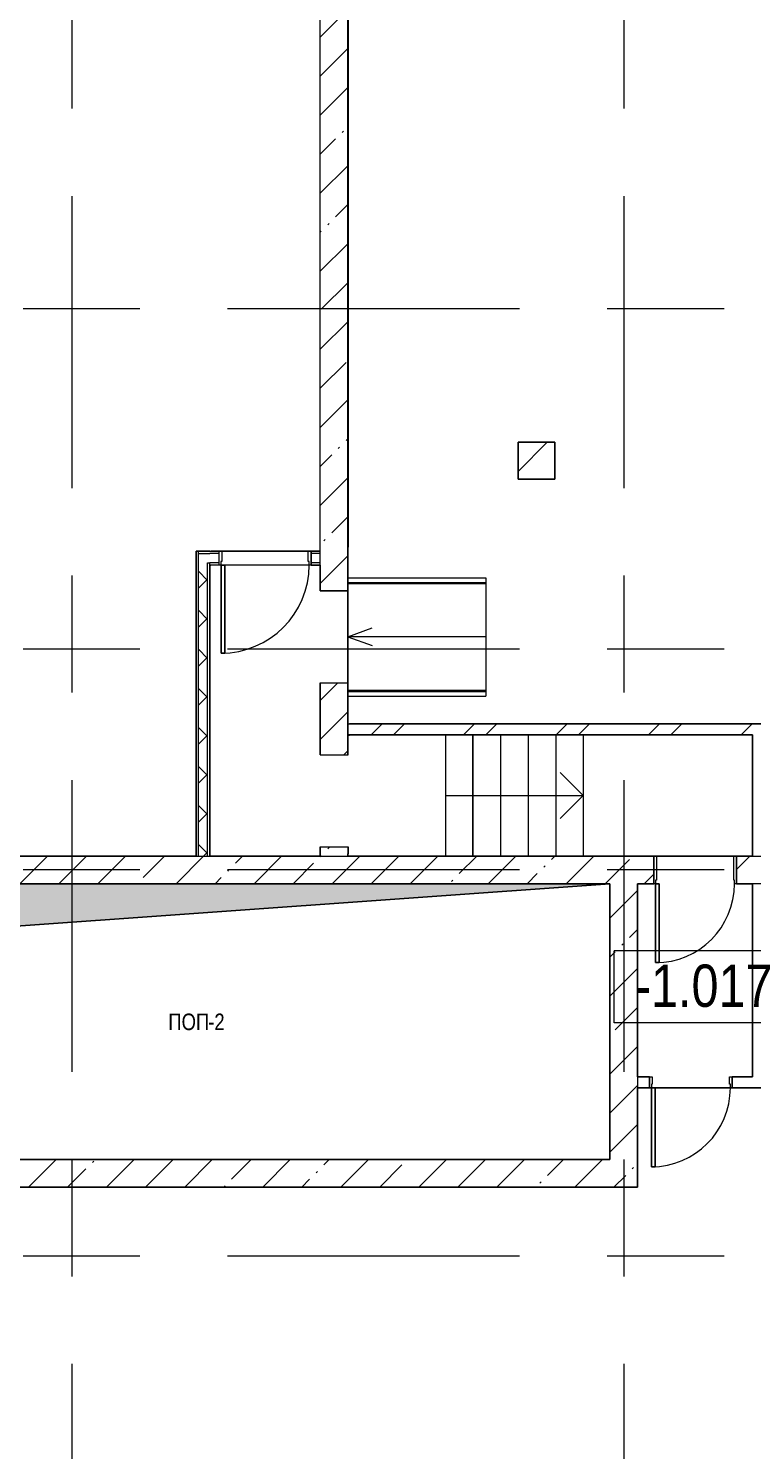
# Model space of a CAD drawing. Header units: millimetres. Extents: x 48966 to 155647, y -43515 to 30475.
# Drawn here: x 85459 to 93332, y -22197 to -6733 of the extents above; entities that cross this region are included whole.
import ezdxf

# ---------------------------------------------------------------- set-up
doc = ezdxf.new("R2010")
doc.units = ezdxf.units.MM
doc.linetypes.add('Осевые', pattern=[6350, 1270, -952.5, 3175, -952.5])
for name, color, linetype, lineweight in [('Двери', 7, 'Continuous', 9), ('Каркас_Импост', 7, 'Continuous', 9), ('Колонны', 7, 'Continuous', 9), ('Колонны-1', 7, 'Continuous', 25), ('Контуры', 7, 'Continuous', 9), ('Линии подступенков-1', 7, 'Continuous', 9), ('Линии свеса', 7, 'Continuous', 9), ('Марки помещений', 7, 'Continuous', 9), ('Обобщенные модели', 7, 'Continuous', 9), ('Общие ребра', 7, 'Continuous', 9), ('Ограждение', 7, 'Continuous', 9), ('Оси-2', 7, 'Осевые', 9), ('Пандус', 7, 'Continuous', 9), ('Панель', 7, 'Continuous', 9), ('Перекрытия', 7, 'Continuous', 9), ('Поручни', 7, 'Continuous', 9), ('Стены-1', 7, 'Continuous', 18), ('Стрелки вверх', 7, 'Continuous', 9), ('Типовые аннотации', 7, 'Continuous', 9), ('Черная _1 сплошная', 7, 'Continuous', 9), ('Штриховка разреза', 7, 'Continuous', 9), ('Элементы узлов', 7, 'Continuous', 9), ('Элементы узлов-1', 7, 'Continuous', 5)]:
    doc.layers.add(name, color=color, linetype=linetype, lineweight=lineweight)
doc.layers.add('Обобщенные модели-1', color=7, linetype='Continuous', lineweight=9, true_color=0xffbc79)
doc.styles.add('Arial', font='arial.ttf', dxfattribs={"width": 0.8, "height": 180})
doc.styles.add('Arial Narrow_2', font='ARIALN.TTF', dxfattribs={"height": 460})
pattern_1 = [(45, (0, 0), (-424.264, 424.264), [600, -100, 20, -100]), (45, (0, 424), (-424.264, 424.264), [])]
pattern_2 = [(45, (0, 0), (-212.132, 212.132), []), (135, (0, 0), (-212.132, -212.132), [])]

# ---------------------------------------------------------------- blocks, each defined once
blk = doc.blocks.new('Колона монолитная90 - Колона монолитная-525534-План -1-го этажа на отм_ -10_350')
at = {"layer": 'Колонны'}
h = blk.add_hatch(dxfattribs=at)
h.set_pattern_fill('FP_9', color=256, style=0, pattern_type=2)
h.set_pattern_definition([(45, (-389, -480.8), (-493.914, 493.914), []), (45, (104.9, -480.8), (-493.914, 493.914), [873.125, -174.625, 6.706, -167.919])])
h.paths.add_polyline_path([(90393, -12114), (90793, -12114), (90793, -11714), (90393, -11714)], flags=0)
at = {"layer": 'Колонны-1'}
for p, q in [((90793, -11714), (90393, -11714)), ((90393, -11714), (90393, -12114)), ((90793, -12114), (90793, -11714)), ((90393, -12114), (90793, -12114))]:
    blk.add_line(p, q, dxfattribs=at)
blk = doc.blocks.new('Дверь - Однопольная - ДВ2__21х9-6240671-План -1-го этажа на отм_ -10_350')
at = {"layer": 'Двери'}
for p, q in [((-429, -60), (-389, -60)), ((-429, -918), (-429, -60)), ((-389, -60), (-389, -918)), ((-389, -918), (-429, -918))]:
    blk.add_line(p, q, dxfattribs=at)
blk.add_arc((-429, -60), 858, 270, 0, dxfattribs=at)
at = {"layer": 'Каркас_Импост'}
for p, q in [((-450, 60), (-420, 60)), ((-450, -60), (-450, 60)), ((-420, 60), (-420, -20)), ((420, 60), (450, 60)), ((420, -20), (420, 60)), ((450, 60), (450, -60)), ((-430, -60), (-450, -60)), ((-430, -20), (-430, -60)), ((-420, -20), (-430, -20)), ((430, -20), (420, -20)), ((430, -60), (430, -20)), ((450, -60), (430, -60))]:
    blk.add_line(p, q, dxfattribs=at)
at = {"layer": 'Панель'}
for p, q in [((-389, -60), (-429, -60)), ((-429, -60), (-429, -918)), ((-389, -918), (-389, -60)), ((-429, -918), (-389, -918))]:
    blk.add_line(p, q, dxfattribs=at)
blk = doc.blocks.new('170_ОтверстиеПрямоугольноеВертикальное - 170_ОтверстиеПрямоугольноеВертикальное-5689208-План -1-го этажа на отм_ -10_350')
at = {"layer": 'Обобщенные модели'}
for p, q in [((-4500, -1500), (-4500, 1500)), ((-4500, 1500), (4500, 1500)), ((4500, 1500), (4500, -1500)), ((4500, -1500), (-4500, -1500))]:
    blk.add_line(p, q, dxfattribs=at)
blk = doc.blocks.new('Дверь - Однопольная - ДВ2__21х9-6240637-План -1-го этажа на отм_ -10_350')
at = {"layer": 'Двери'}
for p, q in [((-429, -150), (-389, -150)), ((-429, -1008), (-429, -150)), ((-389, -150), (-389, -1008)), ((-389, -1008), (-429, -1008))]:
    blk.add_line(p, q, dxfattribs=at)
blk.add_arc((-429, -150), 858, 270, 0, dxfattribs=at)
at = {"layer": 'Каркас_Импост'}
for p, q in [((-450, 150), (-420, 150)), ((-450, -150), (-450, 150)), ((-420, 150), (-420, -110)), ((420, 150), (450, 150)), ((420, -110), (420, 150)), ((450, 150), (450, -150)), ((-430, -150), (-450, -150)), ((-430, -110), (-430, -150)), ((-420, -110), (-430, -110)), ((430, -110), (420, -110)), ((430, -150), (430, -110)), ((450, -150), (430, -150))]:
    blk.add_line(p, q, dxfattribs=at)
at = {"layer": 'Панель'}
for p, q in [((-389, -150), (-429, -150)), ((-429, -150), (-429, -1008)), ((-389, -1008), (-389, -150)), ((-429, -1008), (-389, -1008))]:
    blk.add_line(p, q, dxfattribs=at)
blk = doc.blocks.new('Дверь - Однопольная - ДВ2__21х10-6240693-План -1-го этажа на отм_ -10_350')
at = {"layer": 'Двери'}
for p, q in [((-479, -75), (-439, -75)), ((-479, -1033), (-479, -75)), ((-439, -75), (-439, -1033)), ((-439, -1033), (-479, -1033))]:
    blk.add_line(p, q, dxfattribs=at)
blk.add_arc((-479, -75), 958, 270, 0, dxfattribs=at)
at = {"layer": 'Каркас_Импост'}
for p, q in [((-500, 75), (-470, 75)), ((-500, -75), (-500, 75)), ((-470, 75), (-470, -35)), ((470, 75), (500, 75)), ((470, -35), (470, 75)), ((500, 75), (500, -75)), ((-480, -75), (-500, -75)), ((-480, -35), (-480, -75)), ((-470, -35), (-480, -35)), ((480, -35), (470, -35)), ((480, -75), (480, -35)), ((500, -75), (480, -75))]:
    blk.add_line(p, q, dxfattribs=at)
at = {"layer": 'Панель'}
for p, q in [((-439, -75), (-479, -75)), ((-479, -75), (-479, -1033)), ((-439, -1033), (-439, -75)), ((-479, -1033), (-439, -1033))]:
    blk.add_line(p, q, dxfattribs=at)
blk = doc.blocks.new('Ограждение - Ограждение-6386727-План -1-го этажа на отм_ -10_350')
at = {"layer": 'Поручни'}
for p, q in [((88932, -13928), (90432, -13928)), ((88932, -13948), (88932, -13928)), ((88932, -13942), (90432, -13942)), ((88932, -13992), (88932, -13942)), ((88932, -13947), (88932, -13943)), ((88932, -13992), (90432, -13992)), ((90432, -13928), (90432, -13948)), ((90432, -13942), (90432, -13992)), ((90432, -13943), (90432, -13947))]:
    blk.add_line(p, q, dxfattribs=at)
blk = doc.blocks.new('Ограждение - Ограждение-6386732-План -1-го этажа на отм_ -10_350')
at = {"layer": 'Поручни'}
for p, q in [((88932, -12706), (90432, -12706)), ((88932, -12756), (88932, -12706)), ((88932, -12755), (88932, -12751)), ((88932, -12770), (88932, -12751)), ((88932, -12756), (90432, -12756)), ((88932, -12770), (90432, -12770)), ((90432, -12706), (90432, -12756)), ((90432, -12751), (90432, -12755)), ((90432, -12751), (90432, -12770))]:
    blk.add_line(p, q, dxfattribs=at)
blk = doc.blocks.new('Марка помещения_Р - Марка помещения-4575829-План -1-го этажа на отм_ -10_350')
at = {"layer": 'Марки помещений'}
for p, q in [((-4.79375, -1.95625), (-4.79375, 1.95625)), ((4.79375, 1.95625), (-4.79375, 1.95625)), ((4.79375, -1.95625), (4.79375, 1.95625)), ((4.79375, -1.95625), (-4.79375, -1.95625))]:
    blk.add_line(p, q, dxfattribs=at)

msp = doc.modelspace()

# ---------------------------------------------------------------- hatches: boundary and pattern name
at = {"layer": 'Штриховка разреза'}
h = msp.add_hatch(dxfattribs=at)
h.set_pattern_fill('FP_61', color=256, style=0, pattern_type=2)
h.set_pattern_definition(pattern_1)
h.paths.add_polyline_path([(88631.6, -15732.9), (88931.6, -15732.9), (88931.6, -15707.4), (88631.6, -15707.4)], flags=0)
h.paths.add_polyline_path([(88931.6, -12374.4), (88931.6, 6361.8), (88631.6, 6361.8), (88631.6, 2144.4), (88651.5, 2144.4), (88651.5, 1937.1), (88631.6, 1937.1), (88631.6, -12374.4), (88914.4, -12374.4)], flags=0)
h = msp.add_hatch(dxfattribs=at)
h.set_pattern_fill('FP_28', color=256, style=0, pattern_type=2)
h.set_pattern_definition(pattern_2)
h.paths.add_polyline_path([(87406.6, -15732.9), (87406.6, -12442.9), (87306.6, -12442.9), (87306.6, -15732.9)], flags=0)
h = msp.add_hatch(dxfattribs=at)
h.set_pattern_fill('FP_28', color=256, style=0, pattern_type=2)
h.set_pattern_definition(pattern_2)
h.paths.add_polyline_path([(87531.6, -12542.9), (87531.6, -12442.9), (87440.7, -12442.9), (87440.7, -12542.9)], flags=0)
h.paths.add_polyline_path([(88531.6, -12542.9), (88631.6, -12542.9), (88631.6, -12442.9), (88531.6, -12442.9)], flags=0)
h = msp.add_hatch(dxfattribs=at)
h.set_pattern_fill('FP_61', color=256, style=0, pattern_type=2)
h.set_pattern_definition(pattern_1)
h.paths.add_polyline_path([(88631.6, -15707.4), (88931.6, -15707.4), (88931.6, -15632.9), (88631.6, -15632.9)], flags=0)
h.paths.add_polyline_path([(88631.6, -14632.9), (88931.6, -14632.9), (88931.6, -13847.9), (88631.6, -13847.9), (88631.6, -14484.9)], flags=0)
h.paths.add_polyline_path([(88931.6, -12847.9), (88931.6, -12374.4), (88631.6, -12374.4), (88631.6, -12847.9), (88914.4, -12847.9)], flags=0)
h = msp.add_hatch(dxfattribs=at)
h.set_pattern_fill('FP_60', color=256, style=0, pattern_type=2)
h.set_pattern_definition([(45, (0, 0), (-502.8943, 502.8943), []), (45, (0, 762), (-502.8943, 502.8943), [])])
h.paths.add_polyline_path([(93331.6, -14412.9), (93331.6, -14292.9), (88950.4, -14292.9), (88950.4, -14412.9), (92203.6, -14412.9)], flags=0)
h = msp.add_hatch(dxfattribs=at)
h.set_pattern_fill('FP_61', color=256, style=0, pattern_type=2)
h.set_pattern_definition(pattern_1)
h.paths.add_polyline_path([(91781.6, -16032.9), (92081.6, -16032.9), (92081.6, -15732.9), (82081.6, -15732.9), (82081.6, -16032.9), (88914.4, -16032.9)], flags=0)
h = msp.add_hatch(dxfattribs=at)
h.set_pattern_fill('FP_61', color=256, style=0, pattern_type=2)
h.set_pattern_definition(pattern_1)
h.paths.add_polyline_path([(106681.6, -16032.9), (106681.6, -15732.9), (93156.6, -15732.9), (93156.6, -16032.9), (102071.3, -16032.9)], flags=0)
h.paths.add_polyline_path([(92256.6, -16032.9), (92256.6, -15732.9), (92081.6, -15732.9), (92081.6, -16032.9), (92203.6, -16032.9)], flags=0)
h = msp.add_hatch(dxfattribs=at)
h.set_pattern_fill('FP_61', color=256, style=0, pattern_type=2)
h.set_pattern_definition(pattern_1)
h.paths.add_polyline_path([(91781.6, -19332.9), (92081.6, -19332.9), (92081.6, -16032.9), (91781.6, -16032.9), (91781.6, -19032.9)], flags=0)
h = msp.add_hatch(dxfattribs=at)
h.set_pattern_fill('FP_61', color=256, style=0, pattern_type=2)
h.set_pattern_definition(pattern_1)
h.paths.add_polyline_path([(85625.1, -19332.9), (91781.6, -19332.9), (91781.6, -19032.9), (82481.6, -19032.9), (82481.6, -19332.9)], flags=0)
at = {"layer": 'Элементы узлов-1'}
msp.add_hatch(color=256, dxfattribs=at).paths.add_polyline_path([(82781.6, -19032.9), (83381.6, -16632.9), (91781.6, -16032.9), (82781.6, -16032.9), (82781.6, -16257.9)], flags=0)

# ---------------------------------------------------------------- linework, layer by layer
at = {"layer": 'Контуры'}
for p, q in [((89991.6, -14412.9), (91491.6, -14412.9)), ((89991.6, -14417.9), (89991.6, -15732.9)), ((93331.6, -14412.9), (91491.6, -14412.9)), ((91491.6, -14417.9), (91491.6, -15732.9)), ((93331.6, -15732.9), (93331.6, -14412.9)), ((89991.6, -15732.9), (91491.6, -15732.9)), ((91491.6, -15732.9), (93331.6, -15732.9))]:
    msp.add_line(p, q, dxfattribs=at)
at = {"layer": 'Линии подступенков-1'}
for p, q in [((89991.6, -14417.9), (89991.6, -15732.9)), ((90291.6, -14417.9), (90291.6, -15732.9)), ((90591.6, -14417.9), (90591.6, -15732.9)), ((90891.6, -14417.9), (90891.6, -15732.9)), ((91191.6, -14417.9), (91191.6, -15732.9)), ((91491.6, -14417.9), (91491.6, -15732.9))]:
    msp.add_line(p, q, dxfattribs=at)
at = {"layer": 'Линии свеса'}
for p, q in [((90291.6, -14417.9), (90291.6, -15732.9)), ((90591.6, -14417.9), (90591.6, -15732.9)), ((90891.6, -14417.9), (90891.6, -15732.9)), ((91191.6, -14417.9), (91191.6, -15732.9))]:
    msp.add_line(p, q, dxfattribs=at)
at = {"layer": 'Обобщенные модели-1'}
for p, q in [((91781.6, -16032.9), (82781.6, -16032.9)), ((91781.6, -19032.9), (91781.6, -16032.9)), ((82781.6, -19032.9), (91781.6, -19032.9))]:
    msp.add_line(p, q, dxfattribs=at)
at = {"layer": 'Общие ребра'}
for p, q in [((88931.6, 6361.8), (88931.6, -12374.4)), ((88931.6, -12374.4), (88931.6, 6361.8)), ((87306.6, -12442.9), (87306.6, -12417.9)), ((87306.6, -12442.9), (87306.6, -12417.9)), ((87306.6, -15732.9), (87306.6, -12442.9)), ((87306.6, -12442.9), (87406.6, -12442.9)), ((87406.6, -12442.9), (87431.6, -12442.9)), ((87440.7, -12442.9), (87431.6, -12442.9)), ((87531.6, -12442.9), (87440.7, -12442.9)), ((88631.6, -12442.9), (88531.6, -12442.9)), ((88631.6, -12442.9), (88631.6, -12417.9)), ((88631.6, -12542.9), (88631.6, -12442.9)), ((88931.6, -12374.4), (88931.6, -12847.9)), ((88931.6, -12847.9), (88931.6, -12374.4)), ((87406.6, -15732.9), (87406.6, -12542.9)), ((87406.6, -12542.9), (87431.6, -12542.9)), ((87440.7, -12542.9), (87431.6, -12542.9)), ((87431.6, -12567.9), (87431.6, -12542.9)), ((87531.6, -12542.9), (87440.7, -12542.9)), ((88631.6, -12542.9), (88531.6, -12542.9)), ((88631.6, -12567.9), (88631.6, -12542.9)), ((88631.6, -12847.9), (88631.6, -12567.9)), ((88631.6, -12567.9), (88631.6, -12847.9)), ((88631.6, -14632.9), (88631.6, -13847.9)), ((88631.6, -13847.9), (88631.6, -14292.9)), ((88931.6, -13847.9), (88931.6, -14292.9)), ((88931.6, -14292.9), (88931.6, -13847.9)), ((88631.6, -14292.9), (88631.6, -14484.9)), ((88931.6, -14412.9), (88931.6, -14292.9)), ((88933.6, -14412.9), (88933.6, -14292.9)), ((88631.6, -14484.9), (88631.6, -14632.9)), ((88931.6, -14412.9), (88931.6, -14484.9)), ((88931.6, -14484.9), (88931.6, -14412.9)), ((87281.6, -15732.9), (87306.6, -15732.9)), ((87306.6, -15732.9), (87406.6, -15732.9)), ((87406.6, -15732.9), (87431.6, -15732.9)), ((88631.6, -15707.4), (88631.6, -15632.9)), ((88631.6, -15632.9), (88631.6, -15707.4)), ((88631.6, -15732.9), (88631.6, -15707.4)), ((88631.6, -15707.4), (88631.6, -15732.9)), ((92256.6, -15732.9), (92081.6, -15732.9)), ((93331.6, -15732.9), (93156.6, -15732.9)), ((93331.6, -15732.9), (93451.6, -15732.9)), ((92081.6, -16032.9), (92256.6, -16032.9)), ((93156.6, -16032.9), (93326.6, -16032.9)), ((93451.6, -16032.9), (93331.6, -16032.9)), ((92211.6, -18132.9), (92081.6, -18132.9)), ((92081.6, -18132.9), (92081.6, -18252.9)), ((93331.6, -18132.9), (93111.6, -18132.9)), ((92081.6, -18252.9), (92211.6, -18252.9)), ((93111.6, -18252.9), (93331.6, -18252.9))]:
    msp.add_line(p, q, dxfattribs=at)
at = {"layer": 'Оси-2'}
for p, q in [((85931.6, 25417.1), (85931.6, -41737.8)), ((91931.6, 25417.1), (91931.6, -41737.8)), ((150171.6, -9782.9), (50565.6, -9782.9)), ((150171.6, -13482.9), (50565.6, -13482.9)), ((150171.6, -15882.9), (50565.6, -15882.9)), ((150171.6, -20082.9), (50565.6, -20082.9))]:
    msp.add_line(p, q, dxfattribs=at)
at = {"layer": 'Пандус'}
for p, q in [((88931.6, -12747.9), (88931.6, -13947.9)), ((90431.6, -12747.9), (90431.6, -13947.9))]:
    msp.add_line(p, q, dxfattribs=at)
at = {"layer": 'Перекрытия'}
for p, q in [((88631.6, -12417.9), (88631.6, 1955.3)), ((87281.6, -15732.9), (87281.6, -12417.9)), ((87281.6, -12417.9), (88631.6, -12417.9)), ((88631.6, -12567.9), (87431.6, -12567.9)), ((87431.6, -12567.9), (87431.6, -15732.9)), ((88631.6, -12847.9), (88631.6, -12567.9)), ((88931.6, -12847.9), (88631.6, -12847.9)), ((88931.6, -13847.9), (88931.6, -12847.9)), ((88631.6, -14412.9), (88631.6, -13847.9)), ((88631.6, -13847.9), (88931.6, -13847.9)), ((88931.6, -14292.9), (93451.6, -14292.9)), ((90291.6, -14412.9), (88931.6, -14412.9)), ((90291.6, -15732.9), (90291.6, -14417.9)), ((82081.6, -15732.9), (87281.6, -15732.9)), ((87431.6, -15732.9), (88631.6, -15732.9)), ((88631.6, -15732.9), (88931.6, -15732.9)), ((88931.6, -15732.9), (90291.6, -15732.9)), ((93156.6, -15732.9), (92256.6, -15732.9)), ((92256.6, -15732.9), (92256.6, -16032.9)), ((93156.6, -16032.9), (93156.6, -15732.9)), ((82781.6, -16032.9), (91781.6, -16032.9)), ((91781.6, -16032.9), (91781.6, -19032.9)), ((92256.6, -16032.9), (92081.6, -16032.9)), ((92081.6, -16032.9), (92081.6, -18132.9)), ((93331.6, -16032.9), (93156.6, -16032.9)), ((93331.6, -18132.9), (93331.6, -16032.9)), ((92081.6, -18132.9), (92211.6, -18132.9)), ((92211.6, -18132.9), (92211.6, -18252.9)), ((93111.6, -18252.9), (93111.6, -18132.9)), ((93111.6, -18132.9), (93331.6, -18132.9)), ((93451.6, -18252.9), (92081.6, -18252.9)), ((92081.6, -18252.9), (92081.6, -19332.9)), ((92211.6, -18252.9), (93111.6, -18252.9)), ((91781.6, -19032.9), (82781.6, -19032.9)), ((92081.6, -19332.9), (82481.6, -19332.9))]:
    msp.add_line(p, q, dxfattribs=at)
at = {"layer": 'Стены-1'}
for p, q in [((88933.6, 8365.1), (88933.6, -12374.4)), ((88631.6, -12374.4), (88631.6, 1937.1)), ((87281.6, -12415.9), (87440.7, -12415.9)), ((87281.6, -12417.9), (87281.6, -15732.9)), ((87306.6, -12417.9), (87281.6, -12417.9)), ((87281.6, -12417.9), (87440.7, -12417.9)), ((87431.6, -12417.9), (87306.6, -12417.9)), ((87431.6, -12417.9), (87440.7, -12417.9)), ((88629.6, -12415.9), (87440.7, -12415.9)), ((87531.6, -12417.9), (87440.7, -12417.9)), ((88631.6, -12417.9), (87440.7, -12417.9)), ((87531.6, -12567.9), (87531.6, -12417.9)), ((88631.6, -12417.9), (88531.6, -12417.9)), ((88531.6, -12567.9), (88531.6, -12417.9)), ((88631.6, -12417.9), (88631.6, -12374.4)), ((88631.6, -12417.9), (88631.6, -12415.9)), ((88933.6, -12847.9), (88933.6, -12374.4)), ((87431.6, -15732.9), (87431.6, -12567.9)), ((87431.6, -12567.9), (87440.7, -12567.9)), ((87433.6, -12567.9), (87440.7, -12567.9)), ((87433.6, -12569.9), (87440.7, -12569.9)), ((87531.6, -12567.9), (87440.7, -12567.9)), ((88629.6, -12567.9), (87440.7, -12567.9)), ((87552.6, -12569.9), (87440.7, -12569.9)), ((88629.6, -12569.9), (87592.6, -12569.9)), ((88531.6, -12567.9), (88631.6, -12567.9)), ((88631.6, -12567.9), (88629.6, -12567.9)), ((88629.6, -12569.9), (88629.6, -12847.9)), ((88631.6, -12847.9), (88629.6, -12847.9)), ((88631.6, -12847.9), (88931.6, -12847.9)), ((88931.6, -12847.9), (88933.6, -12847.9)), ((88629.6, -13847.9), (88629.6, -14632.9)), ((88631.6, -13847.9), (88629.6, -13847.9)), ((88631.6, -13847.9), (88931.6, -13847.9)), ((88931.6, -13847.9), (88933.6, -13847.9)), ((88933.6, -14287.9), (88933.6, -13847.9)), ((88931.6, -14292.9), (88933.6, -14292.9)), ((88931.6, -14292.9), (88933.6, -14292.9)), ((88933.6, -14292.9), (88931.6, -14292.9)), ((88933.6, -14292.9), (88950.4, -14292.9)), ((93331.6, -14292.9), (88950.4, -14292.9)), ((93451.6, -14292.9), (93331.6, -14292.9)), ((88931.6, -14484.9), (88931.6, -14632.9)), ((88931.6, -14632.9), (88931.6, -14484.9)), ((88933.6, -14412.9), (88950.4, -14412.9)), ((88933.6, -14412.9), (88950.4, -14412.9)), ((88933.6, -14632.9), (88933.6, -14417.9)), ((88933.6, -14417.9), (88950.4, -14417.9)), ((93331.6, -14412.9), (88950.4, -14412.9)), ((93326.6, -14412.9), (88950.4, -14412.9)), ((93326.6, -14417.9), (88950.4, -14417.9)), ((93331.6, -14412.9), (93331.6, -15732.9)), ((88631.6, -14632.9), (88629.6, -14632.9)), ((88631.6, -14632.9), (88931.6, -14632.9)), ((88931.6, -14632.9), (88933.6, -14632.9)), ((87281.6, -15732.9), (82081.6, -15732.9)), ((88631.6, -15732.9), (87431.6, -15732.9)), ((88629.6, -15632.9), (88629.6, -15707.4)), ((88631.6, -15632.9), (88629.6, -15632.9)), ((88629.6, -15730.9), (88629.6, -15707.4)), ((88631.6, -15732.9), (88629.6, -15732.9)), ((88631.6, -15632.9), (88931.6, -15632.9)), ((88931.6, -15632.9), (88931.6, -15707.4)), ((88931.6, -15632.9), (88933.6, -15632.9)), ((88931.6, -15632.9), (88931.6, -15707.4)), ((88931.6, -15730.9), (88931.6, -15707.4)), ((88931.6, -15732.9), (88931.6, -15707.4)), ((92081.6, -15732.9), (88931.6, -15732.9)), ((88933.6, -15632.9), (88933.6, -15707.4)), ((88933.6, -15730.9), (88933.6, -15707.4)), ((92256.6, -16032.9), (92256.6, -15732.9)), ((93156.6, -15732.9), (93156.6, -16032.9)), ((82781.6, -16032.9), (91781.6, -16032.9)), ((91781.6, -16032.9), (91781.6, -19032.9)), ((92081.6, -18132.9), (92081.6, -16032.9)), ((93326.6, -16032.9), (93331.6, -16032.9)), ((93331.6, -16032.9), (93331.6, -18132.9)), ((92211.6, -18252.9), (92211.6, -18132.9)), ((93111.6, -18132.9), (93111.6, -18252.9)), ((92081.6, -19332.9), (92081.6, -18252.9)), ((93331.6, -18252.9), (93451.6, -18252.9)), ((91781.6, -19032.9), (82781.6, -19032.9)), ((82481.6, -19332.9), (91781.6, -19332.9)), ((91781.6, -19332.9), (92081.6, -19332.9))]:
    msp.add_line(p, q, dxfattribs=at)
at = {"layer": 'Стрелки вверх'}
for p, q in [((91491.6, -15072.9), (91241.6, -14822.9)), ((89991.6, -15072.9), (90291.6, -15072.9)), ((90291.6, -15072.9), (90591.6, -15072.9)), ((90591.6, -15072.9), (90891.6, -15072.9)), ((90891.6, -15072.9), (91191.6, -15072.9)), ((91191.6, -15072.9), (91491.6, -15072.9)), ((91491.6, -15072.9), (91241.6, -15322.9))]:
    msp.add_line(p, q, dxfattribs=at)
at = {"layer": 'Черная _1 сплошная'}
for p, q in [((88931.6, -13347.9), (89194.7, -13252.1)), ((90431.6, -13347.9), (88931.6, -13347.9)), ((88931.6, -13347.9), (89194.7, -13443.6))]:
    msp.add_line(p, q, dxfattribs=at)
at = {"layer": 'Элементы узлов'}
for p, q in [((91781.6, -16032.9), (82781.6, -16032.9)), ((91781.6, -16032.9), (83381.6, -16632.9)), ((83381.6, -16632.9), (91781.6, -16032.9)), ((91781.6, -19032.9), (91781.6, -16032.9)), ((82781.6, -19032.9), (91781.6, -19032.9))]:
    msp.add_line(p, q, dxfattribs=at)

# ---------------------------------------------------------------- block references
at = {"layer": 'Двери'}
for name, p in [('Дверь - Однопольная - ДВ2__21х10-6240693-План -1-го этажа на отм_ -10_350', (88031.6, -12492.9)), ('Дверь - Однопольная - ДВ2__21х9-6240637-План -1-го этажа на отм_ -10_350', (92706.6, -15882.9)), ('Дверь - Однопольная - ДВ2__21х9-6240671-План -1-го этажа на отм_ -10_350', (92661.6, -18192.9))]:
    msp.add_blockref(name, p, dxfattribs=at)
at = {"layer": 'Колонны'}
msp.add_blockref('Колона монолитная90 - Колона монолитная-525534-План -1-го этажа на отм_ -10_350', (389, 480.8), dxfattribs=at)
at = {"layer": 'Марки помещений', "xscale": 199.9999999999999, "yscale": 199.9999999999999, "zscale": 199.9999999999999}
msp.add_blockref('Марка помещения_Р - Марка помещения-4575829-План -1-го этажа на отм_ -10_350', (92787.4, -17153.9), dxfattribs=at)
at = {"layer": 'Ограждение'}
for name in ['Ограждение - Ограждение-6386732-План -1-го этажа на отм_ -10_350', 'Ограждение - Ограждение-6386727-План -1-го этажа на отм_ -10_350']:
    msp.add_blockref(name, (0, 0), dxfattribs=at)
at = {"layer": 'Элементы узлов'}
msp.add_blockref('170_ОтверстиеПрямоугольноеВертикальное - 170_ОтверстиеПрямоугольноеВертикальное-5689208-План -1-го этажа на отм_ -10_350', (87281.6, -17532.9), dxfattribs=at)

# ---------------------------------------------------------------- texts
at = {"layer": 'Марки помещений', "insert": (92053.5, -16912), "char_height": 460, "width": 1795.78, "attachment_point": 1, "style": 'Arial Narrow_2'}
msp.add_mtext('-1.017', dxfattribs=at)
at = {"layer": 'Типовые аннотации', "char_height": 180, "attachment_point": 1, "style": 'Arial'}
for s, insert, width in [('ПОП', (86979.4, -17444.9), 525.907), ('-2', (87413.4, -17444.9), 218.059)]:
    msp.add_mtext(s, dxfattribs=dict(at, insert=insert, width=width))

doc.saveas('drawing.dxf')
